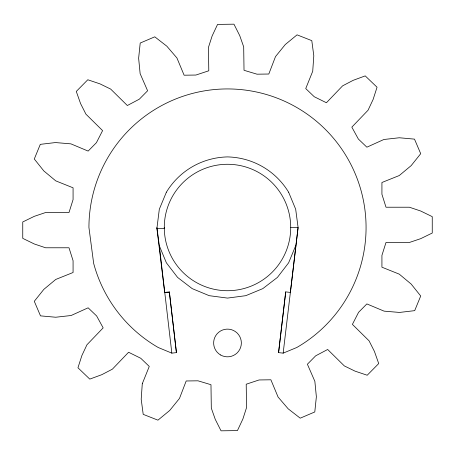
<?xml version="1.0" encoding="UTF-8"?>
<svg xmlns="http://www.w3.org/2000/svg" width="455" height="455" viewBox="0 0 455 455"><rect width="100%" height="100%" fill="white"/><g stroke="black" fill="none" stroke-linecap="round" stroke-linejoin="round"><path stroke-width="0.68" d="M288.629 192.203L295.682 209.232L298.088 227.5L290.37 292.44L285.717 291.888L278.574 352.602L283.158 353.143L296.785 347.501A138.565 138.565 0 0 0 296.785 107.499A138.565 138.565 0 0 0 88.935 227.5L93.656 263.365A138.565 138.565 0 0 0 158.215 347.501L171.842 353.143L176.426 352.608L169.345 291.894L164.67 292.44L156.912 228.382L159.318 209.226L166.371 192.203M278.574 352.602L285.717 291.888M283.158 353.143L298.088 227.5L290.717 227.5A63.217 63.217 0 0 1 195.889 282.248A63.217 63.217 0 0 1 195.889 172.752A63.217 63.217 0 0 1 290.717 227.5M295.682 245.768L288.629 262.797L277.413 277.413L262.797 288.629L245.768 295.682L227.5 298.088L209.232 295.682L192.203 288.629L177.587 277.413L166.371 262.797L159.318 245.768L156.912 227.5M166.371 192.203C179.509 170.642 202.253 157.515 227.5 156.907C252.741 157.521 275.485 170.648 288.629 192.203M171.842 353.143L159.318 245.768M169.345 291.894L176.426 352.608M156.912 228.382L164.283 228.376L164.283 227.494M164.67 292.44L169.317 292.44M142.278 383.753L141.198 399.223L143.206 414.357L157.942 420.158L169.732 410.455L179.492 398.409L186.192 380.977L197.993 380.812L210.978 384.708L211.308 408.124L215.255 419.339L221.045 430.822L237.436 430.595L242.902 418.953L246.542 407.629L246.212 384.219L259.088 379.959L270.884 379.794L278.073 397.033L288.163 408.806L300.22 418.173L314.792 411.957L316.367 396.771L314.86 381.341L307.392 364.222L315.679 355.821L327.663 349.48L344.333 365.917L355.019 371.132L367.208 375.238L378.714 363.568L374.437 351.442L369.073 340.829L352.403 324.387L358.58 312.318L366.861 303.917L384.083 311.14L399.536 312.437L414.698 310.646L420.71 295.989L411.172 284.068L399.262 274.143L381.927 267.193L381.927 255.392L386.005 242.464L409.42 242.464L420.687 238.67L432.25 233.04L432.25 216.648L420.687 211.018L409.42 207.224L386.005 207.224L381.927 194.296L381.927 182.495L399.262 175.545L411.172 165.62L420.71 153.699L414.494 139.128L399.291 137.763L383.878 139.492L366.866 147.192L358.352 139.025L351.84 127.133L368.049 110.235L373.111 99.474L377.047 87.229L365.217 75.888L353.154 80.336L342.615 85.841L326.406 102.745L314.251 96.739L305.737 88.571L312.721 71.247L313.802 55.777L311.794 40.643L297.058 34.842L285.268 44.544L275.508 56.591L268.808 74.023L257.007 74.188L244.022 70.292L243.692 46.876L239.745 35.661L233.955 24.178L217.564 24.405L212.098 36.047L208.458 47.371L208.788 70.781L195.912 75.041L184.116 75.206L176.927 57.967L166.837 46.194L154.78 36.827L140.208 43.043L138.633 58.229L140.14 73.659L147.608 90.778L139.321 99.179L127.337 105.52L110.667 89.083L99.981 83.868L87.792 79.761L76.286 91.432L80.563 103.558L85.927 114.171L102.597 130.613L96.42 142.682L88.139 151.083L70.917 143.86L55.464 142.563L40.302 144.354L34.29 159.011L43.828 170.932L55.737 180.857L73.073 187.807L73.073 199.608L68.995 212.536L45.58 212.536L34.313 216.33L22.75 221.96L22.75 238.352L34.313 243.982L45.58 247.776L68.995 247.776L73.073 260.704L73.073 272.505L55.737 279.455L43.828 289.38L34.29 301.301L40.506 315.872L55.709 317.237L71.122 315.508L88.133 307.808L96.648 315.975L103.16 327.867L86.95 344.765L81.889 355.526L77.953 367.771L89.783 379.112L101.846 374.664L112.385 369.159L128.594 352.255L140.749 358.261L149.263 366.429L142.278 383.753M220.573 354.974A13.855 13.855 0 0 0 241.355 342.973A13.855 13.855 0 0 0 220.573 330.973A13.855 13.855 0 0 0 220.573 354.974"/></g></svg>
